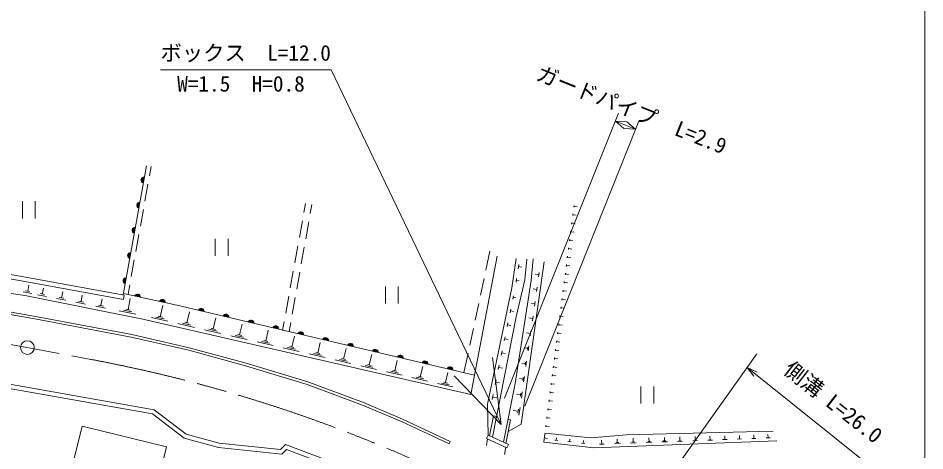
# Model space of a CAD drawing. Units: millimetres, scale not verified. Extents: x 40000 to 680000, y 20000 to 380000.
# Drawn here: x 472616 to 579000, y 268621 to 319395 of the extents above; entities that cross this region are included whole.
import ezdxf
from ezdxf.enums import TextEntityAlignment as Align

# ---------------------------------------------------------------- set-up
doc = ezdxf.new("R2010")
doc.units = ezdxf.units.MM
doc.header["$LTSCALE"] = 1000
doc.linetypes.add('CHAIN', pattern=[18.5, 12, -1.5, 3.5, -1.5])
for name, color, linetype, lineweight in [('M-BGD', 7, 'Continuous', 13), ('M-BMK', 2, 'CHAIN', 13), ('M-BMK-SRVR', 3, 'Continuous', 13), ('M-STR-HTXT', 7, 'Continuous', 13), ('M-TTL-BAND', 7, 'Continuous', 13)]:
    doc.layers.add(name, color=color, linetype=linetype, lineweight=lineweight)
doc.styles.add('ＭＳ ゴシック', font='')
doc.styles.get('ＭＳ ゴシック').set_extended_font_data('MS Gothic')

msp = doc.modelspace()

# ---------------------------------------------------------------- linework, layer by layer
at = {"layer": 'M-BGD'}
for p, q in [((487660, 302078), (484927, 286914)), ((488216, 301978), (488018, 300880)), ((487840, 299896), (487486, 297927)), ((473128, 297903), (473128, 295903)), ((474628, 297903), (474628, 295903)), ((487308, 296943), (486954, 294975)), ((506140, 296602), (506329, 297658)), ((506892, 296467), (507082, 297523)), ((537813, 297214), (537838, 297412)), ((537826, 297313), (538222, 297262)), ((537686, 296222), (537711, 296420)), ((537699, 296321), (538095, 296270)), ((505609, 293650), (505963, 295618)), ((506361, 293514), (506715, 295483)), ((537559, 295230), (537584, 295428)), ((537572, 295329), (537968, 295278)), ((486776, 293991), (486421, 292022)), ((537432, 294238), (537457, 294437)), ((537445, 294337), (537841, 294287)), ((495740, 293512), (495740, 291512)), ((497240, 293512), (497240, 291512)), ((505078, 290697), (505432, 292665)), ((537305, 293246), (537330, 293445)), ((537318, 293345), (537714, 293295)), ((505831, 290562), (506185, 292530)), ((527497, 289809), (527975, 292040)), ((537178, 292254), (537203, 292453)), ((537191, 292354), (537587, 292303)), ((486244, 291038), (485889, 289070)), ((531268, 289987), (531343, 290487)), ((536924, 290271), (536949, 290469)), ((537051, 291262), (537076, 291461)), ((537064, 291362), (537461, 291311)), ((504547, 287744), (504901, 289713)), ((505300, 287609), (505654, 289578)), ((531305, 290237), (531722, 290175)), ((533759, 289555), (533683, 289022)), ((536797, 289279), (536822, 289477)), ((536810, 289378), (537207, 289327)), ((536937, 290370), (537334, 290319)), ((526868, 286876), (527287, 288831)), ((531033, 288421), (531096, 288840)), ((531065, 288630), (531415, 288578)), ((533721, 289288), (533277, 289352)), ((536670, 288287), (536696, 288485)), ((536683, 288386), (537080, 288335)), ((474223, 287082), (473189, 287287)), ((473998, 287305), (473481, 287408)), ((473740, 287357), (473877, 288046)), ((475445, 287018), (475582, 287707)), ((477699, 286578), (477841, 287295)), ((485712, 288086), (485514, 286988)), ((515717, 287914), (515717, 285914)), ((517217, 287914), (517217, 285914)), ((533476, 287567), (533053, 287627)), ((533512, 287820), (533440, 287313)), ((536543, 287295), (536569, 287493)), ((536556, 287394), (536953, 287343)), ((475928, 286743), (474894, 286948)), ((475704, 286967), (475187, 287069)), ((478200, 286292), (477126, 286506)), ((477967, 286525), (477430, 286631)), ((480273, 286074), (479714, 286185)), ((479993, 286130), (480141, 286874)), ((482331, 285673), (482484, 286446)), ((485068, 286888), (484978, 286397)), ((485509, 285184), (485770, 286500)), ((504017, 284792), (504370, 286760)), ((504769, 284656), (505123, 286625)), ((530665, 286432), (530745, 286817)), ((530705, 286624), (531026, 286558)), ((536416, 286303), (536442, 286501)), ((536429, 286402), (536826, 286351)), ((480515, 285833), (479398, 286054)), ((482872, 285365), (481713, 285595)), ((482621, 285616), (482041, 285731)), ((485970, 284921), (484983, 285117)), ((485756, 285135), (485262, 285233)), ((489297, 284367), (489595, 285659)), ((526240, 283942), (526659, 285898)), ((530334, 284832), (530419, 285244)), ((533234, 285871), (532792, 285934)), ((533272, 286137), (533197, 285605)), ((536289, 285311), (536315, 285509)), ((536302, 285410), (536699, 285359)), ((486431, 284659), (484457, 285050)), ((490191, 283821), (488254, 284268)), ((489744, 284094), (488776, 284317)), ((489539, 284311), (489055, 284423)), ((492415, 283651), (492714, 284949)), ((495517, 282933), (495814, 284222)), ((530377, 285038), (530720, 284967)), ((532989, 284152), (532527, 284218)), ((533029, 284429), (532950, 283874)), ((536162, 284319), (536188, 284517)), ((536175, 284418), (536572, 284368)), ((493314, 283101), (491366, 283550)), ((492864, 283376), (491890, 283601)), ((492658, 283594), (492171, 283707)), ((495758, 282877), (495275, 282989)), ((498604, 282219), (498898, 283498)), ((503650, 282752), (503840, 283807)), ((504403, 282617), (504592, 283672)), ((529997, 283205), (530088, 283643)), ((530043, 283424), (530408, 283348)), ((536035, 283327), (536061, 283526)), ((536048, 283426), (536445, 283376)), ((496409, 282388), (494476, 282834)), ((495963, 282661), (494996, 282883)), ((499489, 281678), (497571, 282120)), ((499046, 281949), (498087, 282170)), ((498843, 282164), (498364, 282274)), ((501676, 281508), (501968, 282777)), ((504733, 280801), (505024, 282060)), ((525611, 281009), (526030, 282965)), ((529655, 281550), (529751, 282016)), ((532741, 282409), (532258, 282478)), ((532782, 282698), (532700, 282119)), ((535908, 282335), (535934, 282534)), ((535921, 282434), (536318, 282384)), ((502554, 280972), (500651, 281410)), ((502115, 281240), (501163, 281459)), ((501914, 281453), (501438, 281563)), ((507776, 280097), (508064, 281346)), ((529703, 281783), (530092, 281702)), ((532532, 280943), (532446, 280340)), ((535781, 281343), (535807, 281542)), ((535794, 281443), (536191, 281392)), ((505605, 280268), (503716, 280704)), ((505169, 280535), (504225, 280752)), ((504969, 280747), (504497, 280855)), ((508641, 279569), (506767, 280001)), ((508209, 279833), (507272, 280049)), ((508010, 280043), (507542, 280151)), ((510804, 279397), (511090, 280636)), ((513818, 278699), (514101, 279929)), ((524924, 277800), (525402, 280031)), ((529307, 279867), (529409, 280361)), ((529358, 280114), (529770, 280028)), ((532389, 280656), (531986, 280713)), ((532410, 280807), (532367, 280505)), ((535654, 280351), (535680, 280550)), ((535667, 280451), (536064, 280400)), ((511663, 278872), (509803, 279301)), ((511233, 279134), (510304, 279349)), ((511037, 279343), (510572, 279450)), ((514049, 278646), (513587, 278753)), ((516817, 278006), (517098, 279226)), ((532129, 278865), (531710, 278925)), ((532152, 279022), (532107, 278708)), ((532279, 279164), (532189, 278536)), ((535527, 279360), (535553, 279558)), ((535540, 279459), (535937, 279408)), ((514670, 278179), (512825, 278604)), ((514244, 278439), (513321, 278652)), ((517662, 277490), (515832, 277911)), ((517240, 277748), (516324, 277958)), ((517046, 277953), (516588, 278058)), ((519802, 277315), (520081, 278526)), ((522773, 276628), (523049, 277829)), ((528953, 278155), (529061, 278677)), ((529007, 278416), (529442, 278326)), ((535400, 278368), (535426, 278566)), ((535413, 278467), (535810, 278416)), ((520640, 276803), (518824, 277222)), ((520221, 277059), (519313, 277268)), ((520029, 277263), (519575, 277367)), ((522998, 276576), (522547, 276680)), ((528592, 276414), (528706, 276965)), ((528649, 276689), (529109, 276594)), ((531866, 277049), (531430, 277111)), ((531889, 277213), (531843, 276886)), ((532022, 277360), (531928, 276707)), ((535273, 277376), (535299, 277574)), ((535286, 277475), (535683, 277424)), ((523604, 276120), (521803, 276535)), ((523188, 276374), (522288, 276582)), ((531766, 275564), (531660, 274820)), ((535019, 275392), (535045, 275590)), ((535146, 276384), (535172, 276582)), ((535159, 276483), (535556, 276432)), ((545683, 276169), (545683, 274169)), ((547183, 276169), (547183, 274169)), ((528226, 274643), (528346, 275224)), ((528286, 274933), (528770, 274833)), ((531589, 275210), (531092, 275280)), ((531615, 275396), (531562, 275024)), ((534892, 274400), (534918, 274598)), ((534905, 274499), (535302, 274448)), ((535032, 275491), (535429, 275440)), ((531323, 273499), (531260, 273062)), ((531500, 273697), (531375, 272823)), ((534765, 273408), (534791, 273607)), ((534778, 273507), (535175, 273457)), ((527909, 270387), (528371, 272744)), ((528761, 272668), (528371, 272744)), ((531291, 273281), (530708, 273364)), ((534638, 272416), (534664, 272615)), ((534651, 272515), (535048, 272465)), ((529834, 269503), (530387, 272261)), ((530092, 272320), (530387, 272261)), ((534511, 271424), (534537, 271623)), ((534524, 271524), (534921, 271473)), ((534283, 269639), (534410, 270631)), ((550270, 269851), (550254, 270253)), ((552052, 269818), (552034, 270301)), ((553807, 269884), (553790, 270348)), ((555539, 269950), (555522, 270394)), ((557249, 270014), (557233, 270440)), ((558936, 270078), (558921, 270485)), ((560601, 270141), (560586, 270529)), ((523309, 269722), (523182, 269450)), ((527569, 269260), (527700, 270032)), ((534346, 270135), (534743, 270084)), ((535920, 269854), (535571, 269894)), ((535746, 269874), (535779, 270165)), ((537506, 269673), (537127, 269716)), ((537316, 269694), (537352, 270010)), ((539120, 269488), (538713, 269535)), ((538917, 269511), (538955, 269851)), ((541362, 269414), (540810, 269393)), ((541086, 269404), (541069, 269863)), ((543238, 269485), (542603, 269461)), ((543075, 269585), (542757, 269573)), ((542916, 269579), (542900, 270002)), ((545133, 269557), (544457, 269531)), ((544960, 269663), (544622, 269650)), ((544791, 269657), (544774, 270107)), ((546971, 269626), (546320, 269601)), ((546804, 269728), (546478, 269716)), ((546641, 269722), (546625, 270156)), ((548785, 269695), (548158, 269671)), ((548624, 269793), (548311, 269781)), ((548467, 269787), (548452, 270205)), ((550575, 269762), (549972, 269739)), ((550420, 269857), (550119, 269846)), ((552342, 269829), (551762, 269807)), ((554085, 269895), (553529, 269874)), ((555806, 269960), (555273, 269940)), ((557504, 270024), (556994, 270005)), ((559180, 270087), (558692, 270069)), ((560834, 270150), (560368, 270132)), ((490036, 269082), (489486, 266861)), ((529681, 268188), (529827, 269055))]:
    msp.add_line(p, q, dxfattribs=at)
for points in [[(528822, 291478), (525715, 275223), (487260, 284086), (473382, 286841), (458551, 289030), (460476, 308734)], [(484978, 286397), (472764, 288629), (460245, 290709)], [(485068, 286888), (472849, 289122), (460327, 291202)], [(527753, 270458), (527702, 274085), (530527, 287739), (531045, 291199)], [(528280, 270217), (531048, 284328), (532072, 288671), (532311, 291124)], [(529554, 269632), (530938, 276544), (532798, 288597), (533057, 291139)], [(534341, 290799), (531628, 271760), (530109, 270876)], [(458627, 287241), (475067, 284313), (485943, 282264), (492700, 280711), (499386, 278906), (506618, 276706), (513139, 274281), (517706, 272351), (523309, 269722)], [(458574, 286945), (475013, 284017), (485882, 281971), (492627, 280420), (499303, 278617), (506522, 276422), (513028, 274002), (517584, 272077), (523182, 269450)], [(526152, 277512), (491221, 285711), (484959, 287088)], [(460491, 277907), (488380, 272948), (492105, 270114), (496106, 269034), (503570, 268252), (504091, 268770), (515487, 264478), (523794, 260675), (526068, 259058)], [(460578, 278400), (488586, 273420), (492329, 270571), (496198, 269527), (503386, 268774), (503967, 269351), (515680, 264939), (524045, 261110), (525862, 259818)], [(476760, 257977), (480115, 271537), (490036, 269082)], [(534419, 270701), (539809, 270169), (544000, 270486), (561197, 270945)], [(561650, 269780), (540145, 268968), (534283, 269639)]]:
    msp.add_lwpolyline(points, dxfattribs=at)
msp.add_lwpolyline([(529968, 268991), (527582, 270086), (527753, 270458), (530139, 269363)], close=True, dxfattribs=at)
for centre, radius, start, end in [((487411, 300391), 354, 88.58167, 250.98685), ((487411, 300391), 283, 90.80571, 248.76281), ((487411, 300391), 212, 94.55204, 245.01648), ((487411, 300391), 142, 102.26377, 237.30475), ((487411, 300391), 100, 112.58143, 226.98709), ((486879, 297439), 354, 88.58167, 250.98685), ((486879, 297439), 283, 90.80571, 248.76281), ((486879, 297439), 212, 94.55204, 245.01648), ((486879, 297439), 142, 102.26377, 237.30475), ((486879, 297439), 100, 112.58143, 226.98709), ((486347, 294486), 354, 88.58167, 250.98685), ((486347, 294486), 283, 90.80571, 248.76281), ((486347, 294486), 212, 94.55204, 245.01648), ((486347, 294486), 142, 102.26377, 237.30475), ((486347, 294486), 100, 112.58143, 226.98709), ((485815, 291534), 354, 88.58167, 250.98685), ((485815, 291534), 283, 90.80571, 248.76281), ((485815, 291534), 212, 94.55204, 245.01648), ((485815, 291534), 142, 102.26377, 237.30475), ((485815, 291534), 100, 112.58143, 226.98709), ((485283, 288581), 354, 88.58167, 250.98685), ((485283, 288581), 283, 90.80571, 248.76281), ((485283, 288581), 212, 94.55204, 245.01648), ((485283, 288581), 142, 102.26377, 237.30475), ((485283, 288581), 100, 112.58143, 226.98709), ((486613, 286669), 354, 356.3941, 158.79928), ((486613, 286669), 283, 358.61814, 156.57524), ((486613, 286669), 212, 2.36447, 152.82891), ((486613, 286669), 142, 10.0762, 145.11719), ((486613, 286669), 100, 20.39386, 134.79952), ((489543, 286024), 354, 356.3941, 158.79928), ((489543, 286024), 283, 358.61814, 156.57524), ((489543, 286024), 212, 2.36447, 152.82891), ((489543, 286024), 142, 10.0762, 145.11719), ((489543, 286024), 100, 20.39386, 134.79952), ((494071, 284986), 354, 355.58811, 157.99329), ((494071, 284986), 283, 357.81215, 155.76925), ((494071, 284986), 212, 1.55847, 152.02292), ((494071, 284986), 142, 9.2702, 144.31119), ((494071, 284986), 100, 19.58786, 133.99353), ((496992, 284300), 354, 355.58811, 157.99329), ((496992, 284300), 283, 357.81215, 155.76925), ((496992, 284300), 212, 1.55847, 152.02292), ((496992, 284300), 142, 9.2702, 144.31119), ((496992, 284300), 100, 19.58786, 133.99353), ((499912, 283615), 354, 355.58811, 157.99329), ((499912, 283615), 283, 357.81215, 155.76925), ((499912, 283615), 212, 1.55847, 152.02292), ((499912, 283615), 142, 9.2702, 144.31119), ((499912, 283615), 100, 19.58786, 133.99353), ((502833, 282929), 354, 355.58811, 157.99329), ((502833, 282929), 283, 357.81215, 155.76925), ((502833, 282929), 212, 1.55847, 152.02292), ((502833, 282929), 142, 9.2702, 144.31119), ((502833, 282929), 100, 19.58786, 133.99353), ((505754, 282244), 354, 355.58811, 157.99329), ((505754, 282244), 283, 357.81215, 155.76925), ((505754, 282244), 212, 1.55847, 152.02292), ((505754, 282244), 142, 9.2702, 144.31119), ((505754, 282244), 100, 19.58786, 133.99353), ((508674, 281558), 354, 355.58811, 157.99329), ((508674, 281558), 283, 357.81215, 155.76925), ((508674, 281558), 212, 1.55847, 152.02292), ((508674, 281558), 142, 9.2702, 144.31119), ((508674, 281558), 100, 19.58786, 133.99353), ((511595, 280873), 354, 355.58811, 157.99329), ((511595, 280873), 283, 357.81215, 155.76925), ((511595, 280873), 212, 1.55847, 152.02292), ((511595, 280873), 142, 9.2702, 144.31119), ((511595, 280873), 100, 19.58786, 133.99353), ((514515, 280187), 354, 355.58811, 157.99329), ((514515, 280187), 283, 357.81215, 155.76925), ((514515, 280187), 212, 1.55847, 152.02292), ((514515, 280187), 142, 9.2702, 144.31119), ((514515, 280187), 100, 19.58786, 133.99353), ((517436, 279502), 354, 355.58811, 157.99329), ((517436, 279502), 283, 357.81215, 155.76925), ((517436, 279502), 212, 1.55847, 152.02292), ((517436, 279502), 142, 9.2702, 144.31119), ((517436, 279502), 100, 19.58786, 133.99353), ((520357, 278816), 354, 355.58811, 157.99329), ((520357, 278816), 283, 357.81215, 155.76925), ((520357, 278816), 212, 1.55847, 152.02292), ((520357, 278816), 142, 9.2702, 144.31119), ((520357, 278816), 100, 19.58786, 133.99353), ((523277, 278131), 354, 355.58811, 157.99329), ((523277, 278131), 283, 357.81215, 155.76925), ((523277, 278131), 212, 1.55847, 152.02292), ((523277, 278131), 142, 9.2702, 144.31119), ((523277, 278131), 100, 19.58786, 133.99353)]:
    msp.add_arc(centre, radius, start, end, dxfattribs=at)
at = {"layer": 'M-BMK'}
msp.add_line((465648, 282230), (481147, 279357), dxfattribs=at)
msp.add_arc((449455, 110690), 171618, 63.23026, 79.35838, dxfattribs=at)
at = {"layer": 'M-BMK-SRVR'}
msp.add_circle((473710, 280736), 800, dxfattribs=at)
at = {"layer": 'M-STR-HTXT'}
for p, q in [((509326, 313348), (489326, 313348)), ((529271, 271728), (509326, 313348)), ((529686, 274809), (543056, 308235)), ((532055, 273862), (545425, 307287)), ((542685, 307306), (545054, 306359)), ((542685, 307306), (543691, 306455)), ((542685, 307306), (544000, 307229)), ((545054, 306359), (543738, 306436)), ((545054, 306359), (544048, 307210)), ((549682, 266456), (559278, 279997)), ((529271, 271728), (528284, 279572)), ((575689, 264388), (558141, 278392)), ((558141, 278392), (558923, 277368)), ((558141, 278392), (559313, 277857)), ((529271, 271728), (523775, 277412))]:
    msp.add_line(p, q, dxfattribs=at)
at = {"layer": 'M-TTL-BAND'}
msp.add_line((579000, 20000), (579000, 370000), dxfattribs=at)

# ---------------------------------------------------------------- texts
at = {"layer": 'M-STR-HTXT', "style": 'ＭＳ ゴシック'}
msp.add_text('ボックス\u3000L=12.0', height=1833, dxfattribs=at).set_placement((489326, 313848), align=Align.BOTTOM_LEFT)
for s, rotation, p in [('ガードパイプ  L=2.9', 338.199, (544055, 307297)), ('側溝 L=26.0', 321.942, (567361, 273186))]:
    msp.add_text(s, height=1833, rotation=rotation, dxfattribs=at).set_placement(p, align=Align.BOTTOM_CENTER)
msp.add_text('W=1.5\u3000H=0.8', height=1833, dxfattribs=at).set_placement((498760, 310229), align=Align.BOTTOM_CENTER)

doc.saveas('drawing.dxf')
